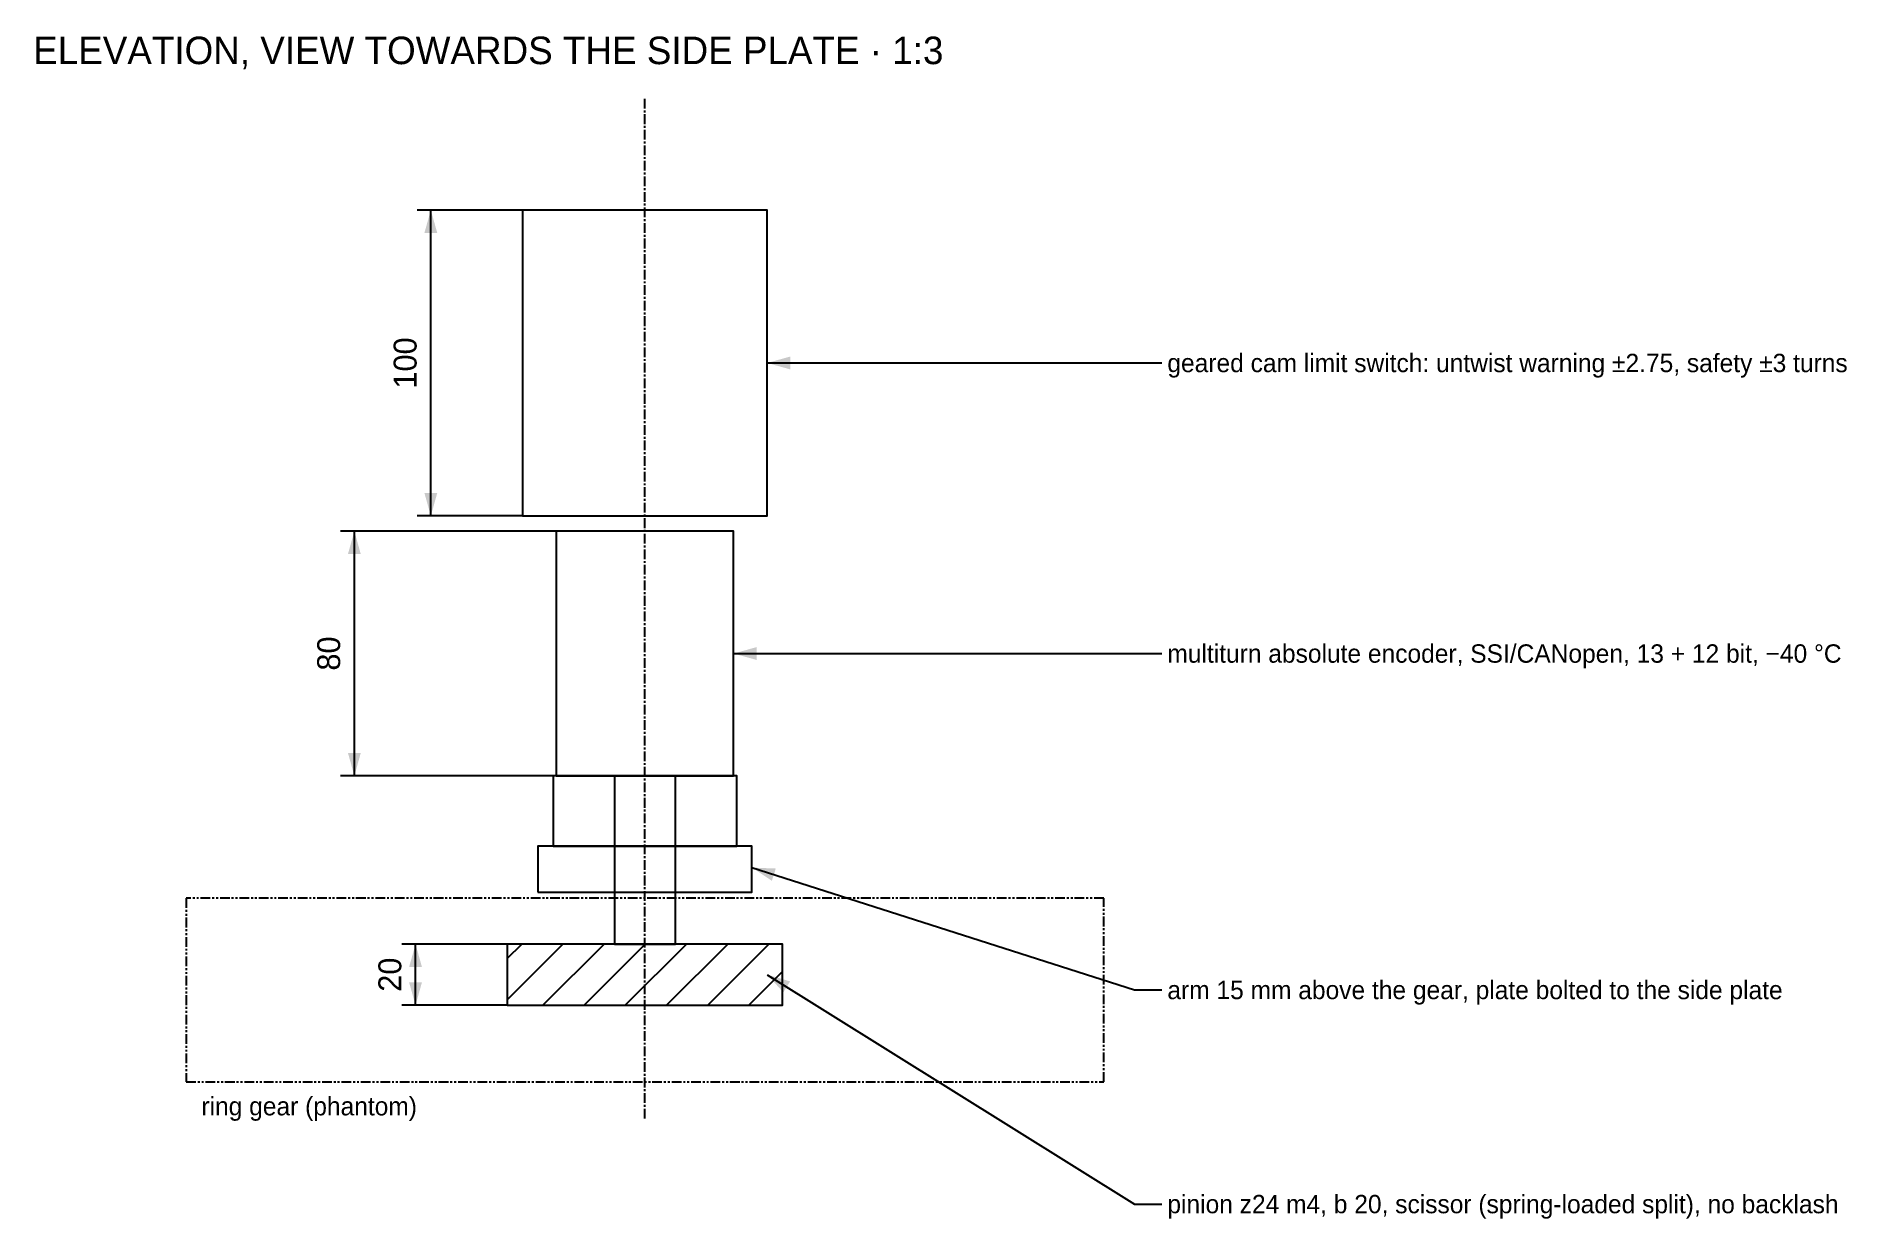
# Model space of a CAD drawing. Header units: millimetres. Extents: x -49 to 543, y -115 to 272.
import ezdxf
from ezdxf.enums import TextEntityAlignment as Align

# ---------------------------------------------------------------- set-up
doc = ezdxf.new("R2010")
doc.units = ezdxf.units.MM
doc.linetypes.add('CENTER', pattern=[5.08, 3.175, -0.635, 0.635, -0.635])
doc.linetypes.add('PHANTOM', pattern=[6.35, 3.175, -0.635, 0.635, -0.635, 0.635, -0.635])
for name, color, linetype in [('CENTER', 1, 'CENTER'), ('DIM', 3, 'Continuous'), ('HATCH', 9, 'Continuous'), ('OUTLINE', 7, 'Continuous'), ('PHANTOM', 5, 'PHANTOM'), ('TEXT', 3, 'Continuous')]:
    doc.layers.add(name, color=color, linetype=linetype)

msp = doc.modelspace()

# ---------------------------------------------------------------- hatches: boundary and pattern name
at = {"layer": 'DIM'}
for points in [[(80, 215), (77.9, 207.5), (82.1, 207.5)], [(190, 165), (197.5, 162.9), (197.5, 167.1)], [(80, 115), (82.1, 122.5), (77.9, 122.5)], [(55, 110), (52.9, 102.5), (57.1, 102.5)], [(179, 70), (186.5, 67.9), (186.5, 72.1)], [(55, 30), (57.1, 37.5), (52.9, 37.5)], [(185, 0), (191.5, -4.29), (192.78, -0.29)], [(75, -25), (72.9, -32.5), (77.1, -32.5)], [(190, -35), (195.25, -40.76), (197.47, -37.19)], [(75, -45), (77.1, -37.5), (72.9, -37.5)]]:
    msp.add_hatch(color=7, dxfattribs=at).paths.add_polyline_path(points)
at = {"layer": 'HATCH'}
h = msp.add_hatch(dxfattribs=at)
h.set_pattern_fill('ANSI31', scale=3)
h.paths.add_polyline_path([(105, -45), (195, -45), (195, -25), (105, -25)])

# ---------------------------------------------------------------- linework, layer by layer
at = {"layer": 'CENTER'}
msp.add_line((150, -82), (150, 252), dxfattribs=at)
at = {"layer": 'DIM'}
for p, q in [((110, 215), (75.5, 215)), ((80, 115), (80, 215)), ((190, 165), (310, 165)), ((310, 165), (319, 165)), ((110, 115), (75.5, 115)), ((121, 110), (50.5, 110)), ((55, 30), (55, 110)), ((179, 70), (310, 70)), ((310, 70), (319, 70)), ((121, 30), (50.5, 30)), ((185, 0), (310, -40)), ((105, -25), (70.5, -25)), ((75, -45), (75, -25)), ((190, -35), (310, -110)), ((310, -40), (319, -40)), ((105, -45), (70.5, -45)), ((310, -110), (319, -110))]:
    msp.add_line(p, q, dxfattribs=at)
at = {"layer": 'OUTLINE'}
for points in [[(110, 115), (190, 115), (190, 215), (110, 215)], [(121, 30), (179, 30), (179, 110), (121, 110)], [(120, 7), (180, 7), (180, 30), (120, 30)], [(140, -25), (160, -25), (160, 30), (140, 30)], [(115, -8), (185, -8), (185, 7), (115, 7)], [(105, -45), (195, -45), (195, -25), (105, -25)]]:
    msp.add_lwpolyline(points, close=True, dxfattribs=at)
at = {"layer": 'PHANTOM'}
msp.add_lwpolyline([(0, -70), (300, -70), (300, -10), (0, -10)], close=True, dxfattribs=at)

# ---------------------------------------------------------------- texts
at = {"layer": 'DIM'}
for s, p in [('100', (77.6, 165)), ('80', (52.6, 70)), ('20', (72.6, -35))]:
    msp.add_text(s, height=7.5, rotation=90, dxfattribs=at).set_placement(p, align=Align.BOTTOM_CENTER)
for s, p in [('geared cam limit switch: untwist warning ±2.75, safety ±3 turns', (320.8, 165)), ('multiturn absolute encoder, SSI/CANopen, 13 + 12 bit, −40 °C', (320.8, 70)), ('arm 15 mm above the gear, plate bolted to the side plate', (320.8, -40)), ('pinion z24 m4, b 20, scissor (spring-loaded split), no backlash', (320.8, -110))]:
    msp.add_text(s, height=6, dxfattribs=at).set_placement(p, align=Align.MIDDLE_LEFT)
at = {"layer": 'TEXT'}
msp.add_text('ELEVATION, VIEW TOWARDS THE SIDE PLATE · 1:3', height=9, dxfattribs=at).set_placement((-50, 260), align=Align.BOTTOM_LEFT)
msp.add_text('ring gear (phantom)', height=6, dxfattribs=at).set_placement((5, -75), align=Align.TOP_LEFT)

doc.saveas('drawing.dxf')
